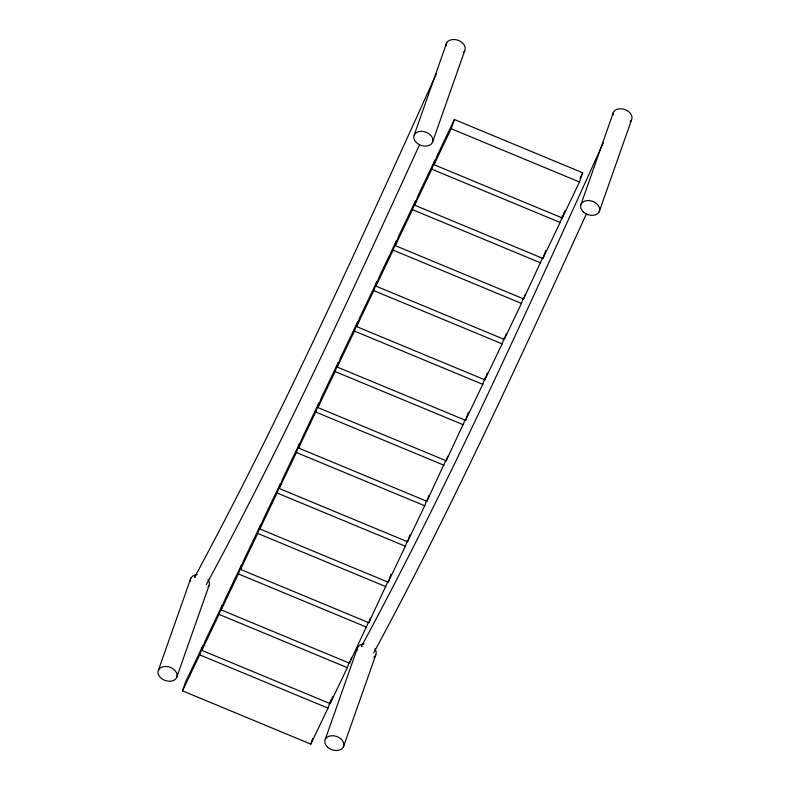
<?xml version="1.0" encoding="UTF-8"?>
<svg xmlns="http://www.w3.org/2000/svg" width="790" height="790" viewBox="0 0 790 790"><rect width="100%" height="100%" fill="white"/><g stroke="black" fill="none" stroke-linecap="round" stroke-linejoin="round"><path stroke-width="1.19" d="M158.464 670.088L190.795 578.27M176.605 677.623A9.836 7.031 19.4 0 0 165.633 666.464A9.836 7.031 19.4 0 0 160.36 677.484A9.836 7.031 19.4 0 0 176.605 677.623L208.945 585.805M182.48 690.845L185.719 681.661L202.911 645.687L199.682 654.87L182.48 690.845L310.796 744.111L327.988 708.136L330.822 700.108M201.825 650.368L205.064 641.184L222.257 605.209L219.028 614.393L201.825 650.368L330.141 703.643L347.333 667.668L349.358 661.921M221.17 609.9L224.409 600.716L241.602 564.741L238.373 573.915L221.17 609.9L349.486 663.165L368.298 622.599M240.516 569.422L243.755 560.238L260.947 524.264L257.718 533.448L240.516 569.422L368.831 622.698L387.643 582.131M259.861 528.945L263.1 519.771L280.292 483.786L277.063 492.97L259.861 528.945L388.176 582.22L405.369 546.245L407.393 540.508M279.206 488.477L282.445 479.293L299.637 443.318L296.408 452.502L279.206 488.477L407.522 541.743L424.724 505.768L426.738 500.031M298.551 447.999L301.79 438.815L318.982 402.841L315.753 412.025L298.551 447.999L426.867 501.275L445.678 460.708M317.896 407.531L321.135 398.348L338.327 362.373L335.098 371.547L317.896 407.531L446.212 460.797L465.024 420.231M414.246 134.942L446.587 43.124M337.241 367.054L340.48 357.87L357.673 321.895L354.443 331.079L337.241 367.054L465.557 420.329L482.759 384.355L485.179 377.462M356.586 326.586L359.825 317.402L377.018 281.428L373.788 290.601L356.586 326.586L484.902 379.852L502.104 343.877L504.119 338.14M375.941 286.108L379.17 276.925L396.363 240.95L393.134 250.134L375.941 286.108L504.247 339.384L521.449 303.4L523.464 297.662M395.286 245.631L398.516 236.457L415.708 200.472L412.479 209.656L395.286 245.631L523.592 298.906L542.404 258.34M432.397 142.477A9.836 7.031 19.4 0 0 421.416 131.318A9.836 7.031 19.4 0 0 416.152 142.328A9.836 7.031 19.4 0 0 432.397 142.477L464.727 50.659M414.632 205.163L417.861 195.979L435.053 160.005L431.824 169.188L414.632 205.163L542.937 258.429L560.14 222.454L562.559 215.571M433.977 164.685L437.206 155.502L454.398 119.527L582.714 172.803L579.485 181.986L562.283 217.961L433.977 164.685L451.169 128.711L454.398 119.527M310.796 744.111L312.82 738.374M330.141 703.643L332.57 696.75M349.486 663.165L351.51 657.428M325.273 739.341L357.603 647.524M368.831 622.698L370.451 618.106M388.176 582.22L391.01 574.182M407.522 541.743L409.951 534.86M426.867 501.275L428.891 495.537M343.413 746.876L375.754 655.058M446.212 460.797L447.831 456.205M465.557 420.329L468.391 412.291M484.902 379.852L487.331 372.969M504.247 339.384L506.271 333.637M523.592 298.906L525.212 294.315M542.937 258.429L545.771 250.4M562.283 217.961L564.712 211.068M581.055 204.195L613.395 112.377M599.205 211.73L631.536 119.912M436.564 73.411C359.509 243.004 283.037 413.15 194.617 577.223M603.372 142.664C526.318 312.257 449.846 482.404 361.425 646.477M419.52 144.856C351.609 292.952 283.916 441.373 206.289 584.699M586.328 214.11C518.596 361.84 451.06 509.886 373.68 652.876M580.107 178.254L582.714 172.803M451.169 128.711L579.485 181.986M431.824 169.188L560.14 222.454M412.479 209.656L540.794 262.932M393.134 250.134L521.449 303.4M373.788 290.601L502.104 343.877M354.443 331.079L482.759 384.355M335.098 371.547L463.414 424.822M315.753 412.025L444.069 465.3M296.408 452.502L424.724 505.768M277.063 492.97L405.369 546.245M257.718 533.448L386.024 586.713M238.373 573.915L366.678 627.191M219.028 614.393L347.333 667.668M199.682 654.87L327.988 708.136M612.931 115.212A9.836 7.031 19.4 0 1 625.048 109.603A9.836 7.031 19.4 0 1 630.193 121.66M446.123 45.958A9.836 7.031 19.4 0 1 458.24 40.349A9.836 7.031 19.4 0 1 463.384 52.407M208.017 579.574A9.836 7.031 19.4 0 1 208.125 587.029M190.331 581.104A9.836 7.031 19.4 0 1 197.233 574.666M374.825 648.827A9.836 7.031 19.4 0 1 373.798 657.27M357.139 650.358A9.836 7.031 19.4 0 1 364.042 643.919M194.725 577.411A6.952 6.241 28.8 0 1 195.199 576.996M361.534 646.664A6.952 6.241 28.8 0 1 362.008 646.25M583.435 212.036A9.836 7.031 19.4 0 0 599.403 211.266A9.836 7.031 19.4 0 0 587.562 200.581A9.836 7.031 19.4 0 0 583.435 212.036M327.643 747.182A9.836 7.031 19.4 0 0 343.611 746.412A9.836 7.031 19.4 0 0 331.77 735.737A9.836 7.031 19.4 0 0 327.643 747.182"/></g></svg>
